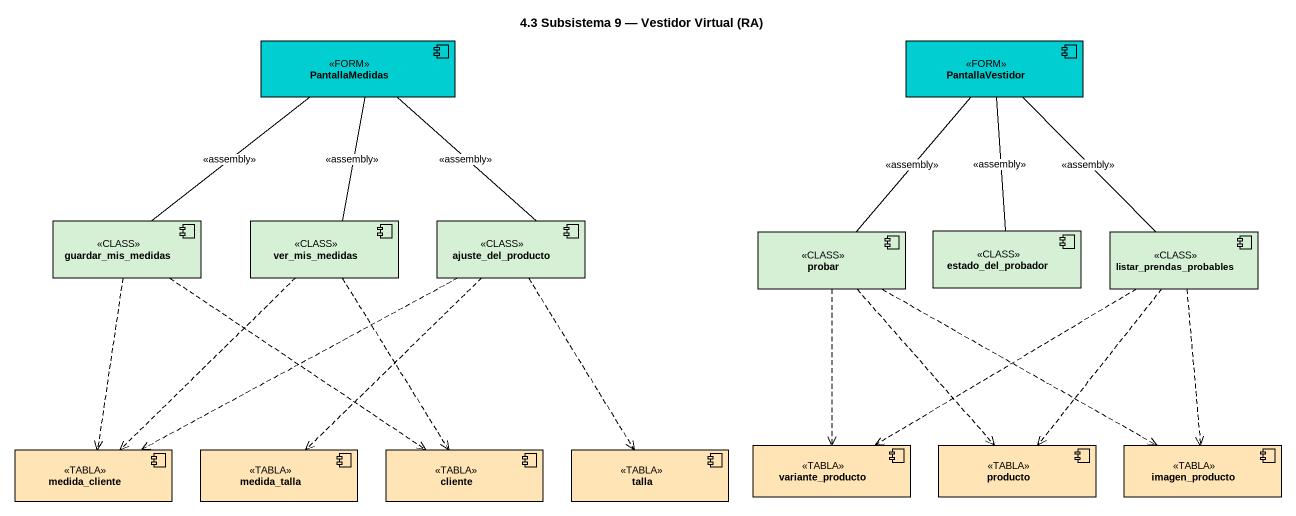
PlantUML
@startuml
title 4.3 Subsistema 9 — Vestidor Virtual (RA)
component PantallaMedidas <<FORM>> #00CED1
component PantallaVestidor <<FORM>> #00CED1
component guardar_mis_medidas <<CLASS>> #D6F0D6
component ver_mis_medidas <<CLASS>> #D6F0D6
component ajuste_del_producto <<CLASS>> #D6F0D6
component probar <<CLASS>> #D6F0D6
component estado_del_probador <<CLASS>> #D6F0D6
component listar_prendas_probables <<CLASS>> #D6F0D6
component variante_producto <<TABLA>> #FFE4B5
component producto <<TABLA>> #FFE4B5
component imagen_producto <<TABLA>> #FFE4B5
component medida_cliente <<TABLA>> #FFE4B5
component medida_talla <<TABLA>> #FFE4B5
component cliente <<TABLA>> #FFE4B5
component talla <<TABLA>> #FFE4B5
PantallaMedidas -- guardar_mis_medidas : <<assembly>>
PantallaMedidas -- ver_mis_medidas : <<assembly>>
PantallaMedidas -- ajuste_del_producto : <<assembly>>
PantallaVestidor -- probar : <<assembly>>
PantallaVestidor -- estado_del_probador : <<assembly>>
PantallaVestidor -- listar_prendas_probables : <<assembly>>
guardar_mis_medidas ..> medida_cliente
guardar_mis_medidas ..> cliente
ver_mis_medidas ..> medida_cliente
ver_mis_medidas ..> cliente
ajuste_del_producto .left.> medida_cliente
ajuste_del_producto ..> medida_talla
ajuste_del_producto ..> talla
probar ..> variante_producto
probar ..> producto
probar .right.> imagen_producto
listar_prendas_probables .left.> variante_producto
listar_prendas_probables ..> producto
listar_prendas_probables ..> imagen_producto
@enduml
